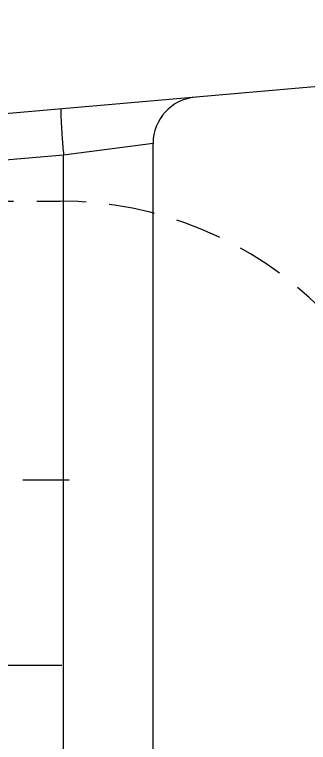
# Model space of a CAD drawing. Header units: millimetres. Extents: x 23075 to 24509, y -21593 to -20579.
# Drawn here: x 23845.17 to 23851.51, y -20799.55 to -20783.86 of the extents above; entities that cross this region are included whole.
import ezdxf

# ---------------------------------------------------------------- set-up
doc = ezdxf.new("R2010")
doc.units = ezdxf.units.MM
doc.header["$LTSCALE"] = 8
for name, pattern in [('CENTER', [2, 1.25, -0.25, 0.25, -0.25]), ('HIDDEN', [0.375, 0.25, -0.125]), ('HIDDEN2', [0.1875, 0.125, -0.0625])]:
    doc.linetypes.add(name, pattern=pattern)
for name, color, linetype in [('CL', 1, 'Continuous'), ('SCREW', 52, 'HIDDEN'), ('SLIDE', 6, 'Continuous')]:
    doc.layers.add(name, color=color, linetype=linetype)

# ---------------------------------------------------------------- blocks, each defined once
blk = doc.blocks.new('20100512.182342')
at = {"linetype": 'HIDDEN'}
blk.add_circle((0, 0), 5.5, dxfattribs=at)
at = {"layer": 'SCREW', "linetype": 'CENTER', "ltscale": 5}
for p, q in [((0, -7.042), (0, 7.042)), ((-7, 0), (7, 0))]:
    blk.add_line(p, q, dxfattribs=at)
at = {"layer": 'SCREW', "linetype": 'Continuous'}
blk.add_lwpolyline([(-1.443, 2.5), (-2.887, 0), (-1.443, -2.5), (1.443, -2.5), (2.887, 0), (1.443, 2.5)], close=True, dxfattribs=at)
at = {"layer": 'SCREW'}
for radius in [5, 3]:
    blk.add_circle((0, 0), radius, dxfattribs=at)

msp = doc.modelspace()

# ---------------------------------------------------------------- linework, layer by layer
at = {"linetype": 'HIDDEN2'}
msp.add_lwpolyline([(23832.147, -20787.88), (23846.147, -20787.88, -0.414214), (23854.147, -20795.88), (23854.147, -20819.88, -0.414214), (23846.147, -20827.88), (23832.147, -20827.88, -0.414214), (23824.147, -20819.88), (23824.147, -20795.88, -0.414214)], format="xyb", close=True, dxfattribs=at)
at = {"layer": 'CL', "color": 6, "linetype": 'CENTER', "ltscale": 0.5}
msp.add_line((23831.35, -20793.885), (23846.963, -20793.885), dxfattribs=at)
at = {"layer": 'SLIDE'}
for p, q in [((23869.418, -20783.86), (23841.469, -20786.305)), ((23848.156, -20786.637), (23846.226, -20786.89)), ((23848.156, -20801.22), (23848.156, -20786.637)), ((23846.226, -20786.89), (23841.522, -20787.301)), ((23846.226, -20800.983), (23846.226, -20786.89))]:
    msp.add_line(p, q, dxfattribs=at)
msp.add_arc((23849.156, -20786.637), 1, 94.9996, 180, dxfattribs=at)
msp.add_open_spline([(23846.174, -20785.894), (23846.172, -20785.894), (23846.17, -20785.903), (23846.168, -20785.916), (23846.167, -20785.941), (23846.167, -20785.973), (23846.168, -20786.015), (23846.169, -20786.065), (23846.172, -20786.123), (23846.176, -20786.215), (23846.184, -20786.344), (23846.196, -20786.514), (23846.21, -20786.698), (23846.221, -20786.825), (23846.226, -20786.89)], degree=3, knots=[0, 0, 0, 0, 0.005888, 0.020629, 0.044633, 0.077749, 0.119695, 0.170088, 0.228441, 0.294216, 0.44543, 0.617936, 0.805209, 1, 1, 1, 1], dxfattribs=at)

# ---------------------------------------------------------------- block references
at = {"linetype": 'Continuous', "rotation": -90.00000000000001}
msp.add_blockref('20100512.182342', (23839.147, -20797.88), dxfattribs=at)

doc.saveas('drawing.dxf')
